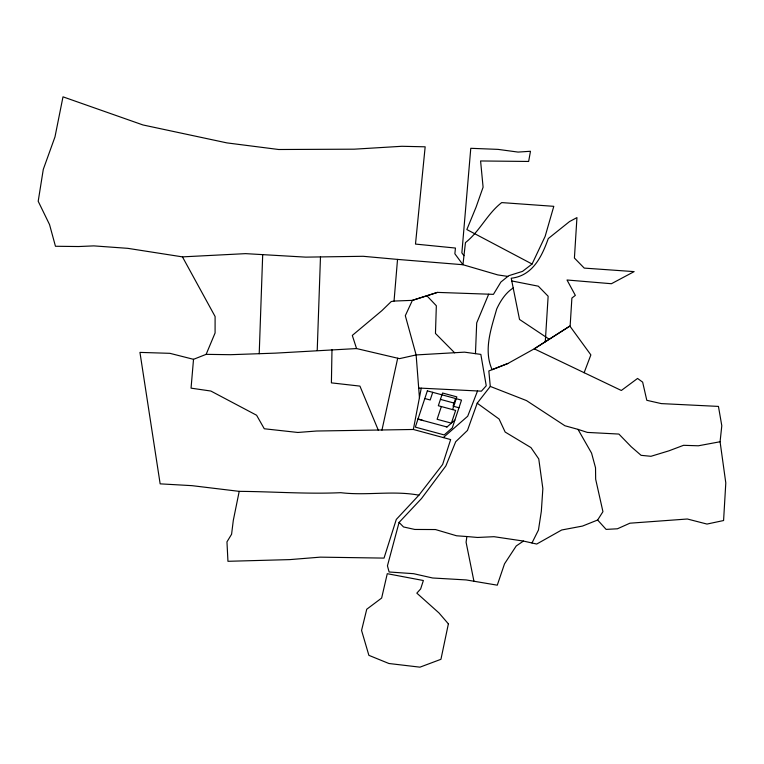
<?xml version="1.0" encoding="UTF-8"?>
<svg xmlns="http://www.w3.org/2000/svg" width="764" height="764" viewBox="0 0 764 764"><rect width="100%" height="100%" fill="white"/><g stroke="black" fill="none" stroke-linecap="round" stroke-linejoin="round"><path stroke-width="1.15" d="M331.987 349.702L331.404 382.869L359.93 386.106L378.342 430.266M259.216 353.703L262.692 254.775M317.222 350.466L320.479 256.809M475.456 353.665L476.698 322.914L488.683 294.188L493.429 294.35L500.878 282.05L508.728 275.708L522.538 271.373L532.078 264.029L545.143 236.362L553.795 206.328L501.709 202.594C487.231 213.729 479.878 231.291 465.457 242.608L462.946 264.726L497.794 274.916L507.859 276.415M545.286 341.756L548.141 296.241L538.314 286.185L511.775 280.951M418.691 388.036L481.416 391.158L486.248 385.763L480.842 354.401L464.531 352.156L416.132 354.935L399.515 358.641L356.559 348.565L352.299 335.425L381.857 310.671L391.244 301.56L394.043 301.054L397.528 259.407L363.129 256.293L305.724 257.134L245.588 253.638L182.453 256.876L127.769 248.338L93.8 245.884L78.663 246.533L55.457 246.266L49.545 224.587L38.2 201.276L43.29 169.369L54.979 136.918L63.001 96.837L142.944 124.952L226.927 142.897L278.688 149.505L354.229 149.181L401.854 146.287L425.166 146.812L415.492 244.079L455.449 248.052L454.866 253.782L462.946 264.726L397.528 259.407M356.559 348.565L275.317 353.14L230.413 354.697L206.137 354.353L193.521 359.319L191.048 388.15L210.854 391.034L256.599 415.244L264.277 428.766L297.826 432.462L316.535 431.02L413.353 429.473L450.645 439.567L442.623 464.483L418.911 495.177L396.296 519.434L384.025 558.102L320.278 557.147L289.785 559.611L227.949 561.301L226.965 541.857L231.587 534.256L233.297 520.408L239.208 491.357C273.063 491.596 306.88 494.203 340.773 492.684C366.806 495.846 393.03 490.316 418.911 495.177M597.649 520.017L606.11 529.395L617.446 528.784L629.908 523.197L687.352 519.004L706.986 524.066L723.584 520.532L725.8 482.934L720.08 441.754L721.799 425.739L718.446 406.41L661.309 403.602L646.802 400.307L642.648 382.143L637.568 378.447L621.333 390.48L534.237 348.833L507.917 363.473L488.836 370.96L490.287 386.422L477.204 403.201L467.472 430.418L455.697 441.735L445.861 465.935L421.518 498.529L399.075 522.423L387.443 565.828L389.115 571.988L413.62 573.688L432.625 577.995L466.126 579.924L497.278 585.176L504.526 563.822L516.244 545.954L523.455 541.065L536.71 544.044L561.674 529.996L582.502 526.071L597.649 520.017L602.939 511.67L595.662 479.209L595.528 467.778L591.575 453.138L578.004 429.368L564.911 425.758L526.472 400.575L490.287 386.422M523.455 541.065L494.002 536.691L477.538 537.464L466.899 536.538L466.078 542.201L473.909 581.089M413.353 429.473L421.25 388.16M381.933 430.18L397.7 358.211M423.342 420.592L418.051 418.892M432.73 392.324L430.189 399.983L424.813 398.531M441.344 406.553L437.113 419.283L451.39 423.151L455.621 410.421L438.326 405.741L442.557 393.011L456.824 396.869L452.603 409.599M446.186 426.77L447.226 426.789M455.573 398.512L453.033 406.161L458.973 407.766M584.107 372.756L590.868 354.897L569.868 326.075L534.237 348.833L570.145 325.922L571.892 298.065L575.34 295.382L567.012 279.996L611.42 283.721L634.13 271.621L584.24 268.097L574.413 258.041L576.944 217.606L569.552 221.55L548.275 238.569C541.81 256.723 532.604 275.804 511.231 278.23L519.52 319.447L549.221 339.235M477.529 390.967L467.692 416.237L443.301 437.581M206.137 354.353L215.085 332.97L215.104 316.516L182.453 256.876M531.983 542.975L538.458 530.025L541.332 511.326L542.851 488.597L538.763 458.944L530.97 447.599L505.157 432.052L499.093 419.035L477.204 403.201M454.876 420.095L446.997 426.99L417.965 419.14M513.188 287.99C505.567 292.908 500.477 300.911 496.705 308.981C491.223 328.491 483.316 349.998 492.102 369.68L507.917 363.473M488.683 294.188L437.447 292.392L412.398 300.357L394.043 301.054M419.436 397.652L416.132 354.935L405.312 315.685L412.398 300.357L437.447 292.392M720.08 441.754L698.315 445.794L683.57 445.307L668.844 450.856L650.966 456.299L641.101 455.334L631.207 446.749L618.897 434.067L587.363 432.414L578.004 429.368M466.899 536.538L456.538 535.774L435.48 529.548L414.785 529.452L403.516 526.95L399.075 522.423M239.208 491.357L191.984 485.656L160.153 483.851L139.946 352.395L169.904 353.331L193.521 359.319M440.436 399.371L454.714 403.239M532.078 264.029L466.852 229.553L476.087 207.111L483.096 187.199L480.585 160.965L528.65 161.452L530.474 151.272L518.04 152.084L498.061 149.381L470.777 148.302L461.867 252.874L463.91 255.673M454.647 352.815L435.461 333.438L436.339 305.753L426.885 295.773M448.382 623.854L440.943 659.303L419.961 667.163L388.924 663.505L368.878 655.34L361.563 630.443L366.739 609.242L381.647 598.059L387.262 573.697L423.371 580.516L420.639 588.948L416.829 593.141L438.966 612.938L448.382 623.854M427.353 390.872L415.32 427.114L444.199 434.926L452.307 427.84L461.513 400.116L427.353 390.872"/></g></svg>
